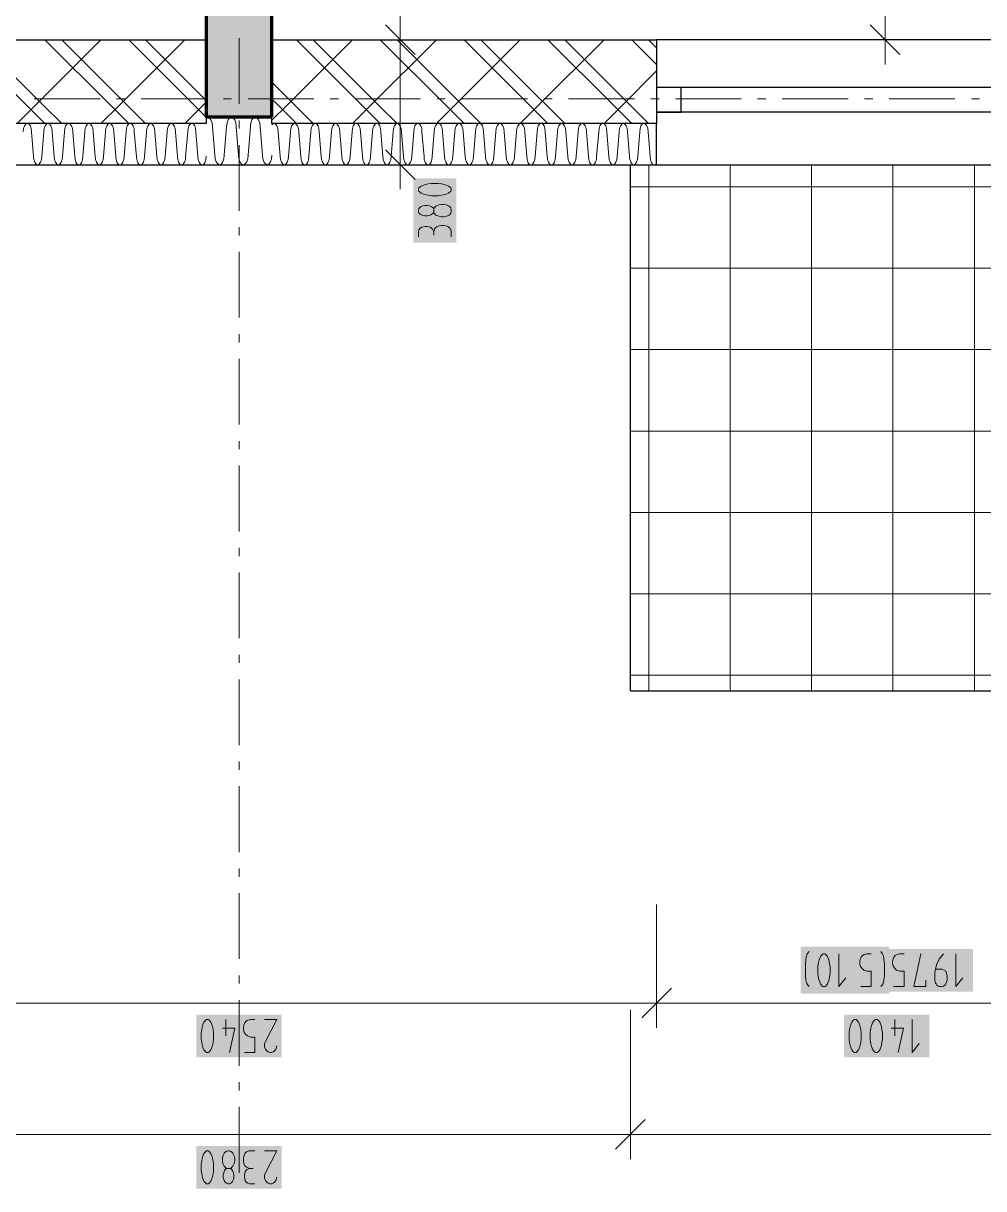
# Model space of a CAD drawing. Header units: millimetres. Extents: x 0 to 594, y 0 to 420.
# Drawn here: x 284.24 to 313.77, y 123.2 to 159.02 of the extents above; entities that cross this region are included whole.
import ezdxf

# ---------------------------------------------------------------- set-up
doc = ezdxf.new("R2010")
doc.units = ezdxf.units.MM
doc.header["$LTSCALE"] = 8
for name, color, linetype in [('PDF_Koty delkove', 7, 'Continuous'), ('PDF_Obecne 0.25', 7, 'Continuous'), ('PDF_Okna', 7, 'Continuous'), ('PDF_Osy hlavni', 7, 'Continuous'), ('PDF_Srafy', 7, 'Continuous'), ('PDF_Steny obvodove nosne', 7, 'Continuous'), ('PDF_Steny sendvic', 7, 'Continuous'), ('PDF_Zatepleni', 7, 'Continuous')]:
    doc.layers.add(name, color=color, linetype=linetype)

msp = doc.modelspace()

# ---------------------------------------------------------------- linework, layer by layer
at = {"layer": 'PDF_Koty delkove', "lineweight": 18}
for points in [[(295.834, 154.678), (295.834, 158.52), (295.834, 177.255), (295.834, 212.435), (295.834, 213.567), (295.834, 215.033), (295.834, 217.041), (295.834, 236.566), (295.834, 243.694)], [(310.74, 158.52), (310.74, 197.784), (310.74, 206.995), (310.74, 208.461), (310.74, 238.437), (310.74, 241.166), (310.74, 243.694)], [(296.289, 158.065), (295.379, 158.975)], [(311.194, 158.065), (310.285, 158.975)], [(296.592, 158.52), (295.834, 158.52), (295.076, 158.52)], [(311.498, 158.52), (310.74, 158.52), (309.981, 158.52)], [(310.74, 158.52), (310.74, 157.761)], [(296.289, 154.223), (295.379, 155.133)], [(296.592, 154.678), (295.834, 154.678), (295.076, 154.678)], [(295.834, 154.678), (295.834, 153.92)], [(296.996, 154.103), (296.794, 154.103), (296.694, 154.089), (296.576, 154.062), (296.475, 154.022), (296.407, 153.968), (296.391, 153.941), (296.391, 153.887), (296.407, 153.86), (296.475, 153.806), (296.576, 153.766), (296.694, 153.738), (296.794, 153.724), (296.996, 153.724), (297.097, 153.738), (297.216, 153.766), (297.317, 153.806), (297.384, 153.86), (297.402, 153.887), (297.402, 153.941), (297.384, 153.968), (297.317, 154.022)], [(297.317, 154.022), (297.216, 154.062), (297.097, 154.089), (296.996, 154.103)], [(296.862, 153.211), (296.845, 153.185), (296.794, 153.144), (296.727, 153.118), (296.66, 153.104), (296.592, 153.104), (296.525, 153.118), (296.457, 153.144), (296.407, 153.199), (296.391, 153.239), (296.391, 153.292), (296.407, 153.333), (296.457, 153.387), (296.525, 153.414), (296.592, 153.428), (296.66, 153.428), (296.727, 153.414), (296.794, 153.387), (296.845, 153.347), (296.862, 153.32)], [(297.165, 153.454), (297.097, 153.454), (297.013, 153.441), (296.93, 153.401), (296.879, 153.347), (296.862, 153.32), (296.862, 153.211), (296.879, 153.185), (296.93, 153.13), (297.013, 153.09), (297.097, 153.076)], [(297.097, 153.076), (297.165, 153.076), (297.249, 153.09), (297.334, 153.13), (297.384, 153.185), (297.402, 153.239), (297.402, 153.292), (297.384, 153.347), (297.334, 153.401), (297.249, 153.441), (297.165, 153.454)], [(296.391, 152.456), (296.391, 152.618), (296.407, 152.672), (296.441, 152.725), (296.492, 152.753), (296.592, 152.78), (296.66, 152.78), (296.761, 152.753), (296.828, 152.699), (296.862, 152.618), (296.862, 152.51)], [(297.402, 152.456), (297.402, 152.644), (297.367, 152.712), (297.317, 152.766), (297.233, 152.793), (297.165, 152.806), (297.097, 152.806), (297.013, 152.793), (296.947, 152.766), (296.896, 152.712), (296.862, 152.618)], [(303.715, 128.903), (303.715, 129.821), (303.715, 129.857), (303.715, 129.917), (303.715, 129.952), (303.715, 129.986), (303.715, 130.023), (303.715, 130.041), (303.715, 130.079), (303.715, 130.173), (303.715, 130.213), (303.715, 130.236), (303.715, 130.277), (303.715, 130.351), (303.715, 130.394), (303.715, 131.936)], [(308.401, 129.409), (308.374, 129.442), (308.333, 129.51), (308.307, 129.61), (308.293, 129.745), (308.293, 130.082), (308.307, 130.251), (308.319, 130.352), (308.347, 130.42), (308.401, 130.486)], [(309.007, 129.594), (309.034, 129.712), (309.048, 129.812), (309.048, 130.014), (309.034, 130.115), (309.007, 130.234), (308.966, 130.335), (308.913, 130.402), (308.886, 130.42), (308.832, 130.42), (308.805, 130.402), (308.751, 130.335), (308.711, 130.234), (308.684, 130.115), (308.67, 130.014)], [(309.317, 130.42), (309.317, 129.409), (309.533, 129.678)], [(309.991, 129.409), (310.315, 129.409), (310.315, 129.88), (310.18, 129.88), (310.086, 129.914), (310.032, 129.965), (309.978, 130.049), (309.964, 130.115), (309.964, 130.183), (309.978, 130.251), (310.005, 130.318), (310.045, 130.368), (310.099, 130.402), (310.18, 130.42), (310.315, 130.42)], [(310.611, 130.486), (310.665, 130.42), (310.692, 130.352), (310.706, 130.251), (310.72, 130.082), (310.72, 129.745), (310.706, 129.61), (310.678, 129.51), (310.638, 129.442), (310.611, 129.409)], [(310.999, 129.409), (311.322, 129.409), (311.322, 129.88), (311.187, 129.88), (311.093, 129.914), (311.039, 129.965), (310.986, 130.049), (310.972, 130.115), (310.972, 130.183), (310.986, 130.251), (311.013, 130.318), (311.053, 130.368), (311.106, 130.402), (311.187, 130.42), (311.322, 130.42)], [(311.619, 129.409), (311.834, 130.42)], [(312.535, 130.42), (312.4, 130.251), (312.32, 130.082), (312.266, 129.846), (312.266, 129.61), (312.28, 129.543), (312.307, 129.493), (312.333, 129.459), (312.374, 129.425), (312.428, 129.409), (312.481, 129.409), (312.535, 129.425), (312.576, 129.459), (312.603, 129.493), (312.63, 129.543), (312.644, 129.61), (312.644, 129.745), (312.63, 129.812), (312.603, 129.88), (312.535, 129.93), (312.481, 129.948), (312.293, 129.948)], [(312.913, 130.42), (312.913, 129.409), (313.128, 129.678)], [(308.67, 130.014), (308.67, 129.812), (308.684, 129.712), (308.711, 129.594), (308.751, 129.493), (308.805, 129.425), (308.832, 129.409), (308.886, 129.409), (308.913, 129.425), (308.966, 129.493), (309.007, 129.594)], [(304.17, 129.358), (303.26, 128.448)], [(303.715, 129.661), (303.715, 128.903), (303.715, 128.145)], [(311.997, 129.61), (311.997, 129.409), (311.619, 129.409)], [(391.265, 128.903), (385.25, 128.903), (375.14, 128.903), (360.987, 128.903), (348.147, 128.903), (333.994, 128.903), (323.884, 128.903), (317.869, 128.903), (303.715, 128.903), (278.037, 128.903), (263.883, 128.903), (257.868, 128.903), (247.758, 128.903), (233.605, 128.903), (220.766, 128.903)], [(302.907, 124.866), (302.907, 128.691)], [(290.47, 128.398), (290.47, 127.892)], [(291.038, 127.387), (291.362, 127.387), (291.362, 127.858), (291.226, 127.858), (291.132, 127.892), (291.078, 127.943), (291.025, 128.027), (291.011, 128.093), (291.011, 128.161), (291.025, 128.229), (291.051, 128.296), (291.092, 128.346), (291.145, 128.381), (291.226, 128.398), (291.362, 128.398)], [(291.659, 128.398), (292.037, 128.398), (291.686, 127.723), (291.659, 127.656), (291.659, 127.555), (291.686, 127.488), (291.726, 127.437), (291.767, 127.403), (291.821, 127.387), (291.874, 127.387), (291.929, 127.403), (291.969, 127.437), (292.01, 127.488), (292.037, 127.588)], [(310.279, 127.992), (310.279, 127.79), (310.293, 127.69), (310.319, 127.572), (310.36, 127.471), (310.413, 127.403), (310.441, 127.387), (310.494, 127.387), (310.522, 127.403), (310.575, 127.471), (310.616, 127.572), (310.643, 127.69), (310.657, 127.79), (310.657, 127.992), (310.643, 128.093), (310.616, 128.212), (310.575, 128.313), (310.522, 128.381), (310.494, 128.398), (310.441, 128.398), (310.413, 128.381), (310.36, 128.313), (310.319, 128.212), (310.293, 128.093)], [(311.035, 128.398), (311.035, 127.892)], [(311.575, 128.398), (311.575, 127.387), (311.79, 127.656)], [(290.363, 128.128), (290.741, 128.128), (290.578, 127.387)], [(310.293, 128.093), (310.279, 127.992)], [(310.927, 128.128), (311.305, 128.128), (311.142, 127.387)], [(302.907, 125.624), (302.907, 124.866), (302.907, 124.107)], [(303.362, 125.32), (302.452, 124.411)], [(550.543, 124.866), (548.938, 124.866), (546.499, 124.866), (515.159, 124.866), (488.672, 124.866), (440.752, 124.866), (406.227, 124.866), (374.887, 124.866), (334.247, 124.866), (302.907, 124.866), (278.846, 124.866), (247.506, 124.866), (206.865, 124.866), (175.525, 124.866), (146.965, 124.866), (126.828, 124.866), (121.413, 124.866), (88.278, 124.866), (73.569, 124.866)], [(291.362, 124.36), (291.173, 124.36), (291.106, 124.326), (291.051, 124.275), (291.025, 124.191), (291.011, 124.124), (291.011, 124.056), (291.025, 123.972), (291.051, 123.905), (291.106, 123.855), (291.2, 123.82)], [(291.659, 124.36), (292.037, 124.36), (291.686, 123.686), (291.659, 123.618), (291.659, 123.517), (291.686, 123.45), (291.726, 123.4)], [(290.7, 123.686), (290.714, 123.618), (290.714, 123.55), (290.7, 123.484), (290.673, 123.416), (290.619, 123.365), (290.578, 123.349), (290.525, 123.349), (290.484, 123.365), (290.43, 123.416), (290.403, 123.484), (290.39, 123.55), (290.39, 123.618), (290.403, 123.686), (290.43, 123.752), (290.471, 123.803), (290.497, 123.82)], [(290.606, 123.82), (290.633, 123.803), (290.673, 123.752), (290.7, 123.686)], [(291.362, 123.349), (291.2, 123.349), (291.145, 123.365), (291.092, 123.4), (291.064, 123.45), (291.038, 123.55), (291.038, 123.618), (291.064, 123.719), (291.119, 123.787), (291.2, 123.82), (291.307, 123.82)], [(291.726, 123.4), (291.767, 123.365), (291.821, 123.349), (291.874, 123.349), (291.929, 123.365), (291.969, 123.4), (292.01, 123.45), (292.037, 123.55)]]:
    msp.add_lwpolyline(points, dxfattribs=at)
for points in [[(289.715, 127.992), (289.715, 127.79), (289.728, 127.69), (289.755, 127.572), (289.796, 127.471), (289.849, 127.403), (289.877, 127.387), (289.93, 127.387), (289.958, 127.403), (290.011, 127.471), (290.052, 127.572), (290.079, 127.69), (290.093, 127.79), (290.093, 127.992), (290.079, 128.093), (290.052, 128.212), (290.011, 128.313), (289.958, 128.381), (289.93, 128.398), (289.877, 128.398), (289.849, 128.381), (289.796, 128.313), (289.755, 128.212), (289.728, 128.093)], [(309.631, 127.992), (309.631, 127.79), (309.644, 127.69), (309.671, 127.572), (309.712, 127.471), (309.765, 127.403), (309.793, 127.387), (309.846, 127.387), (309.874, 127.403), (309.927, 127.471), (309.968, 127.572), (309.995, 127.69), (310.009, 127.79), (310.009, 127.992), (309.995, 128.093), (309.968, 128.212), (309.927, 128.313), (309.874, 128.381), (309.846, 128.398), (309.793, 128.398), (309.765, 128.381), (309.712, 128.313), (309.671, 128.212), (309.644, 128.093)], [(289.715, 123.955), (289.715, 123.752), (289.729, 123.652), (289.755, 123.534), (289.796, 123.433), (289.849, 123.365), (289.877, 123.349), (289.93, 123.349), (289.958, 123.365), (290.011, 123.433), (290.052, 123.534), (290.079, 123.652), (290.093, 123.752), (290.093, 123.955), (290.079, 124.056), (290.052, 124.174), (290.011, 124.275), (289.958, 124.343), (289.93, 124.36), (289.877, 124.36), (289.849, 124.343), (289.796, 124.275), (289.755, 124.174), (289.729, 124.056)], [(290.363, 124.124), (290.363, 124.056), (290.377, 123.972), (290.416, 123.888), (290.471, 123.837), (290.497, 123.82), (290.606, 123.82), (290.633, 123.837), (290.687, 123.888), (290.727, 123.972), (290.741, 124.056), (290.741, 124.124), (290.727, 124.207), (290.687, 124.292), (290.633, 124.343), (290.578, 124.36), (290.525, 124.36), (290.471, 124.343), (290.416, 124.292), (290.377, 124.207)]]:
    msp.add_lwpolyline(points, close=True, dxfattribs=at)
at = {"layer": 'PDF_Koty delkove', "color": 7, "lineweight": 18, "true_color": 0xffffff, "transparency": 33554559}
for points in [[(297.553, 152.276), (297.553, 154.254), (296.239, 152.276), (296.239, 154.254)], [(310.871, 130.639), (308.142, 130.639), (310.871, 129.19), (308.142, 129.19)], [(313.442, 130.571), (310.821, 130.571), (313.442, 129.257), (310.821, 129.257)], [(292.189, 128.549), (289.563, 128.549), (292.189, 127.235), (289.563, 127.235)], [(312.105, 128.549), (309.479, 128.549), (312.105, 127.235), (309.479, 127.235)], [(292.189, 124.512), (289.563, 124.512), (292.189, 123.197), (289.563, 123.197)]]:
    msp.add_solid(points, dxfattribs=at)
at = {"layer": 'PDF_Obecne 0.25', "lineweight": 25}
for points in [[(302.907, 138.505), (334.247, 138.505), (334.247, 154.68)], [(302.907, 138.505), (302.907, 154.68)]]:
    msp.add_lwpolyline(points, dxfattribs=at)
at = {"layer": 'PDF_Okna', "lineweight": 25}
for points in [[(317.869, 158.52), (303.715, 158.52)], [(317.869, 157.054), (303.715, 157.054)], [(317.869, 156.295), (303.715, 156.295)], [(303.715, 154.678), (317.869, 154.678)]]:
    msp.add_lwpolyline(points, dxfattribs=at)
msp.add_lwpolyline([(303.715, 156.295), (304.474, 156.295), (304.474, 157.054), (303.715, 157.054)], close=True, dxfattribs=at)
at = {"layer": 'PDF_Osy hlavni', "lineweight": 18}
for points in [[(290.876, 156.546), (290.876, 158.568)], [(286.602, 156.7), (284.58, 156.7)], [(287.36, 156.7), (287.107, 156.7)], [(289.887, 156.7), (287.865, 156.7)], [(290.646, 156.7), (290.393, 156.7)], [(293.173, 156.7), (291.151, 156.7)], [(293.931, 156.7), (293.678, 156.7)], [(296.459, 156.7), (294.437, 156.7)], [(297.217, 156.7), (296.964, 156.7)], [(299.744, 156.7), (297.722, 156.7)], [(300.503, 156.7), (300.25, 156.7)], [(303.03, 156.7), (301.008, 156.7)], [(303.788, 156.7), (303.535, 156.7)], [(306.316, 156.7), (304.294, 156.7)], [(307.074, 156.7), (306.821, 156.7)], [(309.601, 156.7), (307.579, 156.7)], [(310.359, 156.7), (310.107, 156.7)], [(312.887, 156.7), (310.865, 156.7)], [(313.645, 156.7), (313.392, 156.7)], [(290.876, 155.788), (290.876, 156.04)], [(290.876, 153.26), (290.876, 155.282)], [(290.876, 152.502), (290.876, 152.755)], [(290.876, 149.975), (290.876, 151.997)], [(290.876, 149.216), (290.876, 149.469)], [(290.876, 146.689), (290.876, 148.711)], [(290.876, 145.931), (290.876, 146.183)], [(290.876, 143.403), (290.876, 145.425)], [(290.876, 142.645), (290.876, 142.898)], [(290.876, 140.118), (290.876, 142.14)], [(290.876, 139.359), (290.876, 139.612)], [(290.876, 136.832), (290.876, 138.854)], [(290.876, 136.074), (290.876, 136.327)], [(290.876, 133.546), (290.876, 135.568)], [(290.876, 132.788), (290.876, 133.041)], [(290.876, 130.261), (290.876, 132.283)], [(290.876, 129.502), (290.876, 129.755)], [(290.876, 126.975), (290.876, 128.997)], [(290.876, 126.217), (290.876, 126.47)], [(290.876, 123.689), (290.876, 125.711)]]:
    msp.add_lwpolyline(points, dxfattribs=at)
at = {"layer": 'PDF_Srafy', "lineweight": 9}
for points in [[(303.476, 154.678), (303.476, 153.996)], [(305.978, 154.678), (305.978, 151.494)], [(308.48, 154.678), (308.48, 153.996), (308.48, 148.992)], [(310.982, 154.678), (310.982, 151.494), (310.982, 146.49)], [(313.484, 154.678), (313.484, 153.996), (313.484, 148.992), (313.484, 143.988)], [(334.247, 153.996), (333.501, 153.996), (328.497, 153.996), (323.493, 153.996), (318.488, 153.996), (313.484, 153.996), (308.48, 153.996), (303.476, 153.996), (302.907, 153.996)], [(303.476, 153.996), (303.476, 148.992), (303.476, 143.988), (303.476, 138.984), (303.476, 138.503)], [(334.247, 151.494), (330.999, 151.494), (325.995, 151.494), (320.99, 151.494), (315.986, 151.494), (310.982, 151.494), (305.978, 151.494), (302.907, 151.494)], [(305.978, 151.494), (305.978, 146.49), (305.978, 141.486), (305.978, 138.503)], [(303.476, 148.992), (302.907, 148.992)], [(334.247, 148.992), (333.501, 148.992), (328.497, 148.992), (323.493, 148.992), (318.488, 148.992), (313.484, 148.992), (308.48, 148.992), (303.476, 148.992)], [(308.48, 148.992), (308.48, 143.988), (308.48, 138.984), (308.48, 138.503)], [(334.247, 146.49), (330.999, 146.49), (325.995, 146.49), (320.99, 146.49), (315.986, 146.49), (310.982, 146.49), (305.978, 146.49), (302.907, 146.49)], [(310.982, 146.49), (310.982, 141.486), (310.982, 138.503)], [(303.476, 143.988), (302.907, 143.988)], [(334.247, 143.988), (333.501, 143.988), (328.497, 143.988), (323.493, 143.988), (318.488, 143.988), (313.484, 143.988), (308.48, 143.988), (303.476, 143.988)], [(313.484, 143.988), (313.484, 138.984), (313.484, 138.503)], [(334.247, 141.486), (330.999, 141.486), (325.995, 141.486), (320.99, 141.486), (315.986, 141.486), (310.982, 141.486), (305.978, 141.486), (302.907, 141.486)], [(308.48, 138.984), (303.476, 138.984), (302.907, 138.984)], [(334.247, 138.984), (333.501, 138.984), (328.497, 138.984), (323.493, 138.984), (318.488, 138.984), (313.484, 138.984), (308.48, 138.984)]]:
    msp.add_lwpolyline(points, dxfattribs=at)
at = {"layer": 'PDF_Steny obvodove nosne', "lineweight": 70}
msp.add_lwpolyline([(291.887, 156.144), (291.887, 158.52), (291.887, 236.566), (291.887, 239.144), (289.865, 239.144), (289.865, 236.566), (289.865, 158.52), (289.865, 156.144)], close=True, dxfattribs=at)
at = {"layer": 'PDF_Steny obvodove nosne', "color": 9, "lineweight": 9, "true_color": 0xc0c0c0, "transparency": 33554559}
msp.add_solid([(291.887, 156.144), (291.887, 239.144), (289.865, 156.144), (289.865, 239.144)], dxfattribs=at)
at = {"layer": 'PDF_Steny sendvic', "lineweight": 30}
for points in [[(278.037, 155.942), (278.037, 156.295), (278.037, 157.054), (278.037, 158.52), (289.815, 158.52), (289.865, 158.52), (289.865, 156.144), (289.865, 155.942), (278.037, 155.942)], [(303.715, 154.678), (303.715, 155.942), (291.887, 155.942), (291.887, 156.144), (291.887, 158.52), (291.938, 158.52), (303.715, 158.52), (303.715, 157.054), (303.715, 156.295), (303.715, 155.942)], [(289.865, 155.942), (278.037, 155.942)], [(303.715, 155.942), (291.887, 155.942)], [(278.037, 154.678), (289.865, 154.678)], [(291.887, 154.678), (303.715, 154.678)]]:
    msp.add_lwpolyline(points, dxfattribs=at)
at = {"layer": 'PDF_Steny sendvic', "lineweight": 9}
for points in [[(284.35, 156.498), (282.328, 158.52)], [(285.422, 155.942), (284.866, 156.498), (284.608, 156.755), (282.844, 158.52)], [(284.052, 155.942), (284.608, 156.498), (286.63, 158.52)], [(286.928, 156.498), (284.906, 158.52)], [(288, 155.942), (287.444, 156.498), (287.186, 156.755), (285.422, 158.52)], [(286.63, 155.942), (287.186, 156.498), (289.208, 158.52)], [(289.506, 156.498), (287.484, 158.52)], [(289.865, 156.654), (289.764, 156.755), (288, 158.52)], [(291.887, 156.043), (292.342, 156.498), (294.364, 158.52)], [(294.662, 156.498), (292.64, 158.52)], [(295.734, 155.942), (295.178, 156.498), (294.92, 156.755), (293.156, 158.52)], [(294.364, 155.942), (294.92, 156.498), (296.942, 158.52)], [(297.24, 156.498), (295.218, 158.52)], [(298.312, 155.942), (297.756, 156.498), (297.498, 156.755), (295.734, 158.52)], [(296.942, 155.942), (297.498, 156.498), (299.52, 158.52)], [(299.818, 156.498), (297.796, 158.52)], [(300.89, 155.942), (300.334, 156.498), (300.076, 156.755), (298.312, 158.52)], [(299.52, 155.942), (300.076, 156.498), (302.098, 158.52)], [(302.396, 156.498), (300.374, 158.52)], [(303.468, 155.942), (302.912, 156.498), (302.654, 156.755), (300.89, 158.52)], [(303.715, 157.756), (302.952, 158.52)], [(303.715, 158.272), (303.468, 158.52)], [(302.098, 155.942), (302.654, 156.498), (303.715, 157.559)], [(293.156, 155.942), (292.6, 156.498), (292.342, 156.755), (291.887, 157.21)], [(289.208, 155.942), (289.764, 156.498), (289.865, 156.599)], [(292.084, 156.498), (291.887, 156.695)], [(284.608, 156.24), (284.35, 156.498)], [(284.906, 155.942), (284.608, 156.24)], [(287.186, 156.24), (286.928, 156.498)], [(287.484, 155.942), (287.186, 156.24)], [(289.764, 156.24), (289.506, 156.498)], [(289.865, 156.139), (289.764, 156.24)], [(292.342, 156.24), (292.084, 156.498)], [(292.64, 155.942), (292.342, 156.24)], [(294.92, 156.24), (294.662, 156.498)], [(295.218, 155.942), (294.92, 156.24)], [(297.498, 156.24), (297.24, 156.498)], [(297.796, 155.942), (297.498, 156.24)], [(300.076, 156.24), (299.818, 156.498)], [(300.374, 155.942), (300.076, 156.24)], [(302.654, 156.24), (302.396, 156.498)], [(302.952, 155.942), (302.654, 156.24)], [(284.355, 155.942), (284.319, 155.924), (284.278, 155.869), (284.251, 155.786), (284.241, 155.689)], [(284.495, 155.689), (284.485, 155.786), (284.458, 155.869), (284.417, 155.924), (284.381, 155.942)], [(284.987, 155.942), (284.951, 155.924), (284.91, 155.869), (284.883, 155.786), (284.873, 155.689)], [(285.127, 155.689), (285.117, 155.786), (285.09, 155.869), (285.049, 155.924), (285.013, 155.942)], [(285.619, 155.942), (285.583, 155.924), (285.542, 155.869), (285.514, 155.786), (285.505, 155.689)], [(285.759, 155.689), (285.749, 155.786), (285.722, 155.869), (285.68, 155.924), (285.645, 155.942)], [(286.25, 155.942), (286.215, 155.924), (286.174, 155.869), (286.146, 155.786), (286.137, 155.689)], [(286.391, 155.689), (286.381, 155.786), (286.353, 155.869), (286.312, 155.924), (286.277, 155.942)], [(286.882, 155.942), (286.847, 155.924), (286.806, 155.869), (286.778, 155.786), (286.768, 155.689)], [(287.022, 155.689), (287.013, 155.786), (286.985, 155.869), (286.944, 155.924), (286.909, 155.942)], [(287.514, 155.942), (287.479, 155.924), (287.438, 155.869), (287.41, 155.786), (287.4, 155.689)], [(287.654, 155.689), (287.645, 155.786), (287.617, 155.869), (287.576, 155.924), (287.541, 155.942)], [(288.146, 155.942), (288.111, 155.924), (288.069, 155.869), (288.042, 155.786), (288.032, 155.689)], [(288.286, 155.689), (288.277, 155.786), (288.249, 155.869), (288.208, 155.924), (288.172, 155.942)], [(288.778, 155.942), (288.742, 155.924), (288.701, 155.869), (288.674, 155.786), (288.664, 155.689)], [(288.918, 155.689), (288.908, 155.786), (288.881, 155.869), (288.84, 155.924), (288.804, 155.942)], [(289.41, 155.942), (289.374, 155.924), (289.333, 155.869), (289.306, 155.786), (289.296, 155.689)], [(289.472, 155.924), (289.436, 155.942)], [(289.55, 155.689), (289.54, 155.786), (289.513, 155.869), (289.472, 155.924)], [(291.937, 155.942), (291.902, 155.924), (291.887, 155.904)], [(292.077, 155.689), (292.068, 155.786), (292.04, 155.869), (291.999, 155.924), (291.964, 155.942)], [(292.569, 155.942), (292.534, 155.924), (292.492, 155.869), (292.465, 155.786), (292.455, 155.689)], [(292.709, 155.689), (292.7, 155.786), (292.672, 155.869), (292.631, 155.924), (292.595, 155.942)], [(293.201, 155.942), (293.165, 155.924), (293.124, 155.869), (293.097, 155.786), (293.087, 155.689)], [(293.341, 155.689), (293.331, 155.786), (293.304, 155.869), (293.263, 155.924), (293.227, 155.942)], [(293.833, 155.942), (293.797, 155.924), (293.756, 155.869), (293.729, 155.786), (293.719, 155.689)], [(293.973, 155.689), (293.963, 155.786), (293.936, 155.869), (293.894, 155.924), (293.859, 155.942)], [(294.464, 155.942), (294.429, 155.924), (294.388, 155.869), (294.36, 155.786), (294.351, 155.689)], [(294.605, 155.689), (294.595, 155.786), (294.568, 155.869), (294.526, 155.924), (294.491, 155.942)], [(295.096, 155.942), (295.061, 155.924), (295.02, 155.869), (294.992, 155.786), (294.983, 155.689)], [(295.237, 155.689), (295.227, 155.786), (295.199, 155.869), (295.158, 155.924), (295.123, 155.942)], [(295.728, 155.942), (295.693, 155.924), (295.652, 155.869), (295.624, 155.786), (295.614, 155.689)], [(295.868, 155.689), (295.859, 155.786), (295.831, 155.869), (295.79, 155.924), (295.755, 155.942)], [(296.284, 155.869), (296.256, 155.786), (296.246, 155.689)], [(296.36, 155.942), (296.325, 155.924), (296.284, 155.869)], [(296.5, 155.689), (296.491, 155.786), (296.463, 155.869), (296.422, 155.924), (296.387, 155.942)], [(296.992, 155.942), (296.957, 155.924), (296.915, 155.869), (296.888, 155.786), (296.878, 155.689)], [(297.132, 155.689), (297.123, 155.786), (297.095, 155.869), (297.054, 155.924), (297.018, 155.942)], [(297.624, 155.942), (297.588, 155.924), (297.547, 155.869), (297.52, 155.786), (297.51, 155.689)], [(297.764, 155.689), (297.754, 155.786), (297.727, 155.869), (297.686, 155.924), (297.65, 155.942)], [(298.256, 155.942), (298.22, 155.924), (298.179, 155.869), (298.152, 155.786), (298.142, 155.689)], [(298.396, 155.689), (298.386, 155.786), (298.359, 155.869), (298.317, 155.924), (298.282, 155.942)], [(298.887, 155.942), (298.852, 155.924), (298.811, 155.869), (298.783, 155.786), (298.774, 155.689)], [(299.018, 155.786), (298.991, 155.869), (298.949, 155.924), (298.914, 155.942)], [(299.519, 155.942), (299.484, 155.924), (299.443, 155.869), (299.415, 155.786), (299.406, 155.689)], [(299.66, 155.689), (299.65, 155.786), (299.622, 155.869), (299.581, 155.924), (299.546, 155.942)], [(300.151, 155.942), (300.116, 155.924), (300.075, 155.869), (300.047, 155.786), (300.037, 155.689)], [(300.291, 155.689), (300.282, 155.786), (300.254, 155.869), (300.213, 155.924), (300.178, 155.942)], [(300.783, 155.942), (300.748, 155.924), (300.706, 155.869), (300.679, 155.786), (300.669, 155.689)], [(300.923, 155.689), (300.914, 155.786), (300.886, 155.869), (300.845, 155.924), (300.81, 155.942)], [(301.415, 155.942), (301.38, 155.924), (301.338, 155.869), (301.311, 155.786), (301.301, 155.689)], [(301.555, 155.689), (301.545, 155.786), (301.518, 155.869), (301.477, 155.924), (301.441, 155.942)], [(302.047, 155.942), (302.011, 155.924), (301.97, 155.869), (301.943, 155.786), (301.933, 155.689)], [(302.187, 155.689), (302.177, 155.786), (302.15, 155.869), (302.109, 155.924), (302.073, 155.942)], [(302.679, 155.942), (302.643, 155.924), (302.602, 155.869), (302.575, 155.786), (302.565, 155.689)], [(302.819, 155.689), (302.809, 155.786), (302.782, 155.869), (302.74, 155.924), (302.705, 155.942)], [(303.31, 155.942), (303.275, 155.924), (303.234, 155.869), (303.206, 155.786), (303.197, 155.689)], [(303.451, 155.689), (303.441, 155.786), (303.414, 155.869), (303.372, 155.924), (303.337, 155.942)], [(284.241, 155.689), (284.241, 155.689)], [(284.558, 154.931), (284.495, 155.689)], [(284.873, 155.689), (284.81, 154.931)], [(284.873, 155.689), (284.873, 155.689)], [(285.189, 154.931), (285.127, 155.689)], [(285.505, 155.689), (285.442, 154.931)], [(285.505, 155.689), (285.505, 155.689)], [(285.821, 154.931), (285.759, 155.689)], [(286.137, 155.689), (286.074, 154.931)], [(286.137, 155.689), (286.137, 155.689)], [(286.453, 154.931), (286.391, 155.689)], [(286.768, 155.689), (286.706, 154.931)], [(286.768, 155.689), (286.768, 155.689)], [(287.085, 154.931), (287.022, 155.689)], [(287.4, 155.689), (287.338, 154.931)], [(287.4, 155.689), (287.4, 155.689)], [(287.717, 154.931), (287.654, 155.689)], [(288.032, 155.689), (287.97, 154.931)], [(288.032, 155.689), (288.032, 155.689)], [(288.349, 154.931), (288.286, 155.689)], [(288.664, 155.689), (288.601, 154.931)], [(288.664, 155.689), (288.664, 155.689)], [(288.981, 154.931), (288.918, 155.689)], [(289.296, 155.689), (289.233, 154.931)], [(289.296, 155.689), (289.296, 155.689)], [(289.612, 154.931), (289.55, 155.689)], [(292.14, 154.931), (292.077, 155.689)], [(292.455, 155.689), (292.393, 154.931)], [(292.455, 155.689), (292.455, 155.689)], [(292.772, 154.931), (292.709, 155.689)], [(293.087, 155.689), (293.024, 154.931)], [(293.087, 155.689), (293.087, 155.689)], [(293.404, 154.931), (293.341, 155.689)], [(293.719, 155.689), (293.656, 154.931)], [(293.719, 155.689), (293.719, 155.689)], [(294.035, 154.931), (293.973, 155.689)], [(294.351, 155.689), (294.288, 154.931)], [(294.351, 155.689), (294.351, 155.689)], [(294.667, 154.931), (294.605, 155.689)], [(294.983, 155.689), (294.92, 154.931)], [(294.983, 155.689), (294.983, 155.689)], [(295.299, 154.931), (295.237, 155.689)], [(295.614, 155.689), (295.552, 154.931)], [(295.614, 155.689), (295.614, 155.689)], [(295.931, 154.931), (295.868, 155.689)], [(296.246, 155.689), (296.184, 154.931)], [(296.246, 155.689), (296.246, 155.689)], [(296.563, 154.931), (296.5, 155.689)], [(296.878, 155.689), (296.816, 154.931)], [(296.878, 155.689), (296.878, 155.689)], [(297.195, 154.931), (297.132, 155.689)], [(297.51, 155.689), (297.447, 154.931)], [(297.51, 155.689), (297.51, 155.689)], [(297.827, 154.931), (297.764, 155.689)], [(298.142, 155.689), (298.079, 154.931)], [(298.142, 155.689), (298.142, 155.689)], [(298.458, 154.931), (298.396, 155.689)], [(298.774, 155.689), (298.711, 154.931)], [(298.774, 155.689), (298.774, 155.689)], [(299.028, 155.689), (299.018, 155.786)], [(299.09, 154.931), (299.028, 155.689)], [(299.406, 155.689), (299.343, 154.931)], [(299.406, 155.689), (299.406, 155.689)], [(299.722, 154.931), (299.66, 155.689)], [(300.037, 155.689), (299.975, 154.931)], [(300.037, 155.689), (300.037, 155.689)], [(300.354, 154.931), (300.291, 155.689)], [(300.669, 155.689), (300.607, 154.931)], [(300.669, 155.689), (300.669, 155.689)], [(300.986, 154.931), (300.923, 155.689)], [(301.301, 155.689), (301.239, 154.931)], [(301.301, 155.689), (301.301, 155.689)], [(301.618, 154.931), (301.555, 155.689)], [(301.933, 155.689), (301.87, 154.931)], [(301.933, 155.689), (301.933, 155.689)], [(301.933, 155.689), (301.933, 155.689)], [(302.25, 154.931), (302.187, 155.689)], [(302.565, 155.689), (302.502, 154.931)], [(302.565, 155.689), (302.565, 155.689)], [(302.881, 154.931), (302.819, 155.689)], [(303.197, 155.689), (303.134, 154.931)], [(303.197, 155.689), (303.197, 155.689)], [(303.513, 154.931), (303.451, 155.689)], [(284.558, 154.931), (284.567, 154.834), (284.595, 154.752), (284.636, 154.697), (284.684, 154.678)], [(284.684, 154.678), (284.732, 154.697), (284.773, 154.752), (284.801, 154.834), (284.81, 154.931)], [(285.189, 154.931), (285.199, 154.834), (285.226, 154.752), (285.267, 154.697), (285.316, 154.678), (285.364, 154.697), (285.405, 154.752), (285.433, 154.834), (285.442, 154.931)], [(285.821, 154.931), (285.831, 154.834), (285.858, 154.752), (285.899, 154.697), (285.948, 154.678)], [(285.948, 154.678), (285.996, 154.697), (286.037, 154.752), (286.064, 154.834), (286.074, 154.931)], [(286.453, 154.931), (286.463, 154.834), (286.49, 154.752), (286.531, 154.697), (286.58, 154.678), (286.628, 154.697), (286.669, 154.752), (286.696, 154.834), (286.706, 154.931)], [(287.085, 154.931), (287.095, 154.834), (287.122, 154.752), (287.163, 154.697), (287.211, 154.678)], [(287.211, 154.678), (287.26, 154.697), (287.301, 154.752), (287.328, 154.834), (287.338, 154.931)], [(287.717, 154.931), (287.727, 154.834), (287.754, 154.752), (287.795, 154.697), (287.843, 154.678)], [(287.843, 154.678), (287.892, 154.697), (287.933, 154.752), (287.96, 154.834), (287.97, 154.931)], [(288.349, 154.931), (288.358, 154.834), (288.386, 154.752), (288.427, 154.697), (288.475, 154.678)], [(288.475, 154.678), (288.523, 154.697), (288.564, 154.752), (288.592, 154.834), (288.601, 154.931)], [(288.981, 154.931), (288.99, 154.834), (289.018, 154.752), (289.059, 154.697), (289.107, 154.678)], [(289.107, 154.678), (289.155, 154.697), (289.196, 154.752), (289.224, 154.834), (289.233, 154.931)], [(289.612, 154.931), (289.622, 154.834), (289.649, 154.752), (289.69, 154.697), (289.739, 154.678)], [(289.739, 154.678), (289.787, 154.697), (289.828, 154.752), (289.856, 154.834), (289.865, 154.931)], [(292.14, 154.931), (292.15, 154.834), (292.177, 154.752), (292.218, 154.697), (292.266, 154.678)], [(292.266, 154.678), (292.315, 154.697), (292.356, 154.752), (292.383, 154.834), (292.393, 154.931)], [(292.772, 154.931), (292.781, 154.834), (292.809, 154.752), (292.85, 154.697), (292.898, 154.678)], [(292.898, 154.678), (292.946, 154.697), (292.987, 154.752), (293.015, 154.834), (293.024, 154.931)], [(293.404, 154.931), (293.413, 154.834), (293.441, 154.752), (293.482, 154.697), (293.53, 154.678)], [(293.53, 154.678), (293.578, 154.697), (293.619, 154.752), (293.647, 154.834), (293.656, 154.931)], [(294.035, 154.931), (294.045, 154.834), (294.072, 154.752), (294.113, 154.697), (294.162, 154.678)], [(294.162, 154.678), (294.21, 154.697), (294.251, 154.752), (294.279, 154.834), (294.288, 154.931)], [(294.667, 154.931), (294.677, 154.834), (294.704, 154.752), (294.745, 154.697), (294.794, 154.678)], [(294.794, 154.678), (294.842, 154.697), (294.883, 154.752), (294.91, 154.834), (294.92, 154.931)], [(295.299, 154.931), (295.309, 154.834), (295.336, 154.752), (295.377, 154.697), (295.426, 154.678)], [(295.426, 154.678), (295.474, 154.697), (295.515, 154.752), (295.542, 154.834), (295.552, 154.931)], [(295.931, 154.931), (295.941, 154.834), (295.968, 154.752)], [(296.057, 154.678), (296.106, 154.697), (296.147, 154.752), (296.174, 154.834), (296.184, 154.931)], [(296.563, 154.931), (296.572, 154.834), (296.6, 154.752), (296.641, 154.697), (296.689, 154.678)], [(296.689, 154.678), (296.738, 154.697), (296.779, 154.752), (296.806, 154.834), (296.816, 154.931)], [(297.195, 154.931), (297.204, 154.834), (297.232, 154.752), (297.273, 154.697), (297.321, 154.678)], [(297.321, 154.678), (297.369, 154.697), (297.41, 154.752), (297.438, 154.834), (297.447, 154.931)], [(297.827, 154.931), (297.836, 154.834), (297.864, 154.752), (297.905, 154.697), (297.953, 154.678)], [(297.953, 154.678), (298.001, 154.697), (298.042, 154.752), (298.07, 154.834), (298.079, 154.931)], [(298.458, 154.931), (298.468, 154.834), (298.495, 154.752), (298.536, 154.697), (298.585, 154.678)], [(298.585, 154.678), (298.633, 154.697), (298.674, 154.752), (298.702, 154.834), (298.711, 154.931)], [(299.09, 154.931), (299.1, 154.834), (299.127, 154.752), (299.168, 154.697), (299.217, 154.678)], [(299.217, 154.678), (299.265, 154.697), (299.306, 154.752), (299.333, 154.834), (299.343, 154.931)], [(299.722, 154.931), (299.732, 154.834), (299.759, 154.752), (299.8, 154.697), (299.849, 154.678)], [(299.849, 154.678), (299.897, 154.697), (299.938, 154.752), (299.965, 154.834), (299.975, 154.931)], [(300.354, 154.931), (300.364, 154.834), (300.391, 154.752), (300.432, 154.697), (300.48, 154.678)], [(300.48, 154.678), (300.529, 154.697), (300.57, 154.752), (300.597, 154.834), (300.607, 154.931)], [(300.986, 154.931), (300.995, 154.834), (301.023, 154.752), (301.064, 154.697), (301.112, 154.678)], [(301.202, 154.752), (301.229, 154.834), (301.239, 154.931)], [(301.618, 154.931), (301.627, 154.834), (301.655, 154.752), (301.696, 154.697), (301.744, 154.678)], [(301.744, 154.678), (301.792, 154.697), (301.833, 154.752), (301.861, 154.834), (301.87, 154.931)], [(302.25, 154.931), (302.259, 154.834), (302.287, 154.752), (302.328, 154.697), (302.376, 154.678)], [(302.376, 154.678), (302.424, 154.697), (302.465, 154.752), (302.493, 154.834), (302.502, 154.931)], [(302.881, 154.931), (302.891, 154.834), (302.918, 154.752), (302.959, 154.697), (303.008, 154.678)], [(303.008, 154.678), (303.056, 154.697), (303.097, 154.752), (303.125, 154.834), (303.134, 154.931)], [(303.513, 154.931), (303.523, 154.834), (303.55, 154.752), (303.591, 154.697), (303.64, 154.678)], [(284.684, 154.678), (284.684, 154.678)], [(287.211, 154.678), (287.211, 154.678)], [(295.968, 154.752), (296.009, 154.697), (296.057, 154.678)], [(301.112, 154.678), (301.161, 154.697), (301.202, 154.752)], [(303.64, 154.678), (303.688, 154.697), (303.715, 154.734)]]:
    msp.add_lwpolyline(points, dxfattribs=at)
at = {"layer": 'PDF_Steny sendvic', "lineweight": 9, "transparency": 33554559}
for points in [[(284.608, 156.475), (284.585, 156.498), (284.631, 156.498), (284.608, 156.52)], [(287.186, 156.475), (287.163, 156.498), (287.209, 156.498), (287.186, 156.52)], [(289.764, 156.475), (289.741, 156.498), (289.787, 156.498), (289.764, 156.52)], [(292.342, 156.475), (292.319, 156.498), (292.365, 156.498), (292.342, 156.52)], [(294.92, 156.475), (294.897, 156.498), (294.943, 156.498), (294.92, 156.52)], [(297.498, 156.475), (297.475, 156.498), (297.521, 156.498), (297.498, 156.52)], [(300.076, 156.475), (300.053, 156.498), (300.099, 156.498), (300.076, 156.52)], [(302.654, 156.475), (302.631, 156.498), (302.677, 156.498), (302.654, 156.52)], [(284.81, 154.908), (284.788, 154.931), (284.833, 154.931), (284.81, 154.953)], [(285.442, 154.908), (285.419, 154.931), (285.465, 154.931), (285.442, 154.953)], [(286.074, 154.908), (286.051, 154.931), (286.097, 154.931), (286.074, 154.953)], [(286.706, 154.908), (286.683, 154.931), (286.729, 154.931), (286.706, 154.953)], [(287.338, 154.908), (287.315, 154.931), (287.361, 154.931), (287.338, 154.953)], [(287.97, 154.908), (287.947, 154.931), (287.992, 154.931), (287.97, 154.953)], [(288.601, 154.908), (288.579, 154.931), (288.624, 154.931), (288.601, 154.953)], [(289.233, 154.908), (289.211, 154.931), (289.256, 154.931), (289.233, 154.953)], [(289.865, 154.908), (289.842, 154.931), (289.865, 154.953)], [(292.393, 154.908), (292.37, 154.931), (292.415, 154.931), (292.393, 154.953)], [(293.024, 154.908), (293.002, 154.931), (293.047, 154.931), (293.024, 154.953)], [(293.656, 154.908), (293.634, 154.931), (293.679, 154.931), (293.656, 154.953)], [(294.288, 154.908), (294.265, 154.931), (294.311, 154.931), (294.288, 154.953)], [(294.92, 154.908), (294.897, 154.931), (294.943, 154.931), (294.92, 154.953)], [(295.552, 154.908), (295.529, 154.931), (295.575, 154.931), (295.552, 154.953)], [(296.184, 154.908), (296.161, 154.931), (296.206, 154.931), (296.184, 154.953)], [(296.816, 154.908), (296.793, 154.931), (296.838, 154.931), (296.816, 154.953)], [(297.447, 154.908), (297.425, 154.931), (297.47, 154.931), (297.447, 154.953)], [(298.079, 154.908), (298.057, 154.931), (298.102, 154.931), (298.079, 154.953)], [(298.711, 154.908), (298.688, 154.931), (298.734, 154.931), (298.711, 154.953)], [(299.343, 154.908), (299.32, 154.931), (299.366, 154.931), (299.343, 154.953)], [(299.975, 154.908), (299.952, 154.931), (299.998, 154.931), (299.975, 154.953)], [(300.607, 154.908), (300.584, 154.931), (300.629, 154.931), (300.607, 154.953)], [(301.239, 154.908), (301.216, 154.931), (301.261, 154.931), (301.239, 154.953)], [(301.87, 154.908), (301.848, 154.931), (301.893, 154.931), (301.87, 154.953)], [(302.502, 154.908), (302.48, 154.931), (302.525, 154.931), (302.502, 154.953)], [(303.134, 154.908), (303.111, 154.931), (303.157, 154.931), (303.134, 154.953)]]:
    msp.add_solid(points, dxfattribs=at)
at = {"layer": 'PDF_Zatepleni', "lineweight": 9}
for points in [[(289.893, 156.144), (289.865, 156.13)], [(289.924, 156.144), (289.965, 156.123), (290.012, 156.059), (290.044, 155.963), (290.056, 155.851), (290.128, 154.971), (290.139, 154.859), (290.171, 154.764), (290.219, 154.7), (290.275, 154.678), (290.331, 154.7), (290.378, 154.764), (290.41, 154.859), (290.421, 154.971), (290.494, 155.851)], [(290.626, 156.144), (290.585, 156.123), (290.537, 156.059), (290.505, 155.963), (290.494, 155.851)], [(290.494, 155.851), (290.494, 155.851)], [(290.657, 156.144), (290.698, 156.123), (290.745, 156.059), (290.777, 155.963), (290.788, 155.851), (290.861, 154.971), (290.872, 154.859), (290.904, 154.764), (290.952, 154.7), (291.008, 154.678), (291.064, 154.7), (291.111, 154.764), (291.143, 154.859), (291.154, 154.971), (291.227, 155.851)], [(291.359, 156.144), (291.318, 156.123), (291.27, 156.059), (291.238, 155.963), (291.227, 155.851)], [(291.227, 155.851), (291.227, 155.851)], [(291.389, 156.144), (291.43, 156.123), (291.478, 156.059), (291.51, 155.963), (291.521, 155.851), (291.594, 154.971), (291.605, 154.859), (291.637, 154.764), (291.684, 154.7), (291.741, 154.678), (291.797, 154.7), (291.844, 154.764), (291.876, 154.859), (291.887, 154.971)]]:
    msp.add_lwpolyline(points, dxfattribs=at)
at = {"layer": 'PDF_Zatepleni', "lineweight": 30}
for points in [[(291.887, 155.942), (291.887, 156.144), (289.865, 156.144), (289.865, 155.942)], [(289.865, 154.678), (291.887, 154.678)]]:
    msp.add_lwpolyline(points, dxfattribs=at)
at = {"layer": 'PDF_Zatepleni', "lineweight": 9, "transparency": 33554559}
for points in [[(290.421, 154.948), (290.398, 154.971), (290.444, 154.971), (290.421, 154.994)], [(291.154, 154.948), (291.131, 154.971), (291.177, 154.971), (291.154, 154.994)], [(291.887, 154.948), (291.864, 154.971), (291.887, 154.994)]]:
    msp.add_solid(points, dxfattribs=at)

doc.saveas('drawing.dxf')
